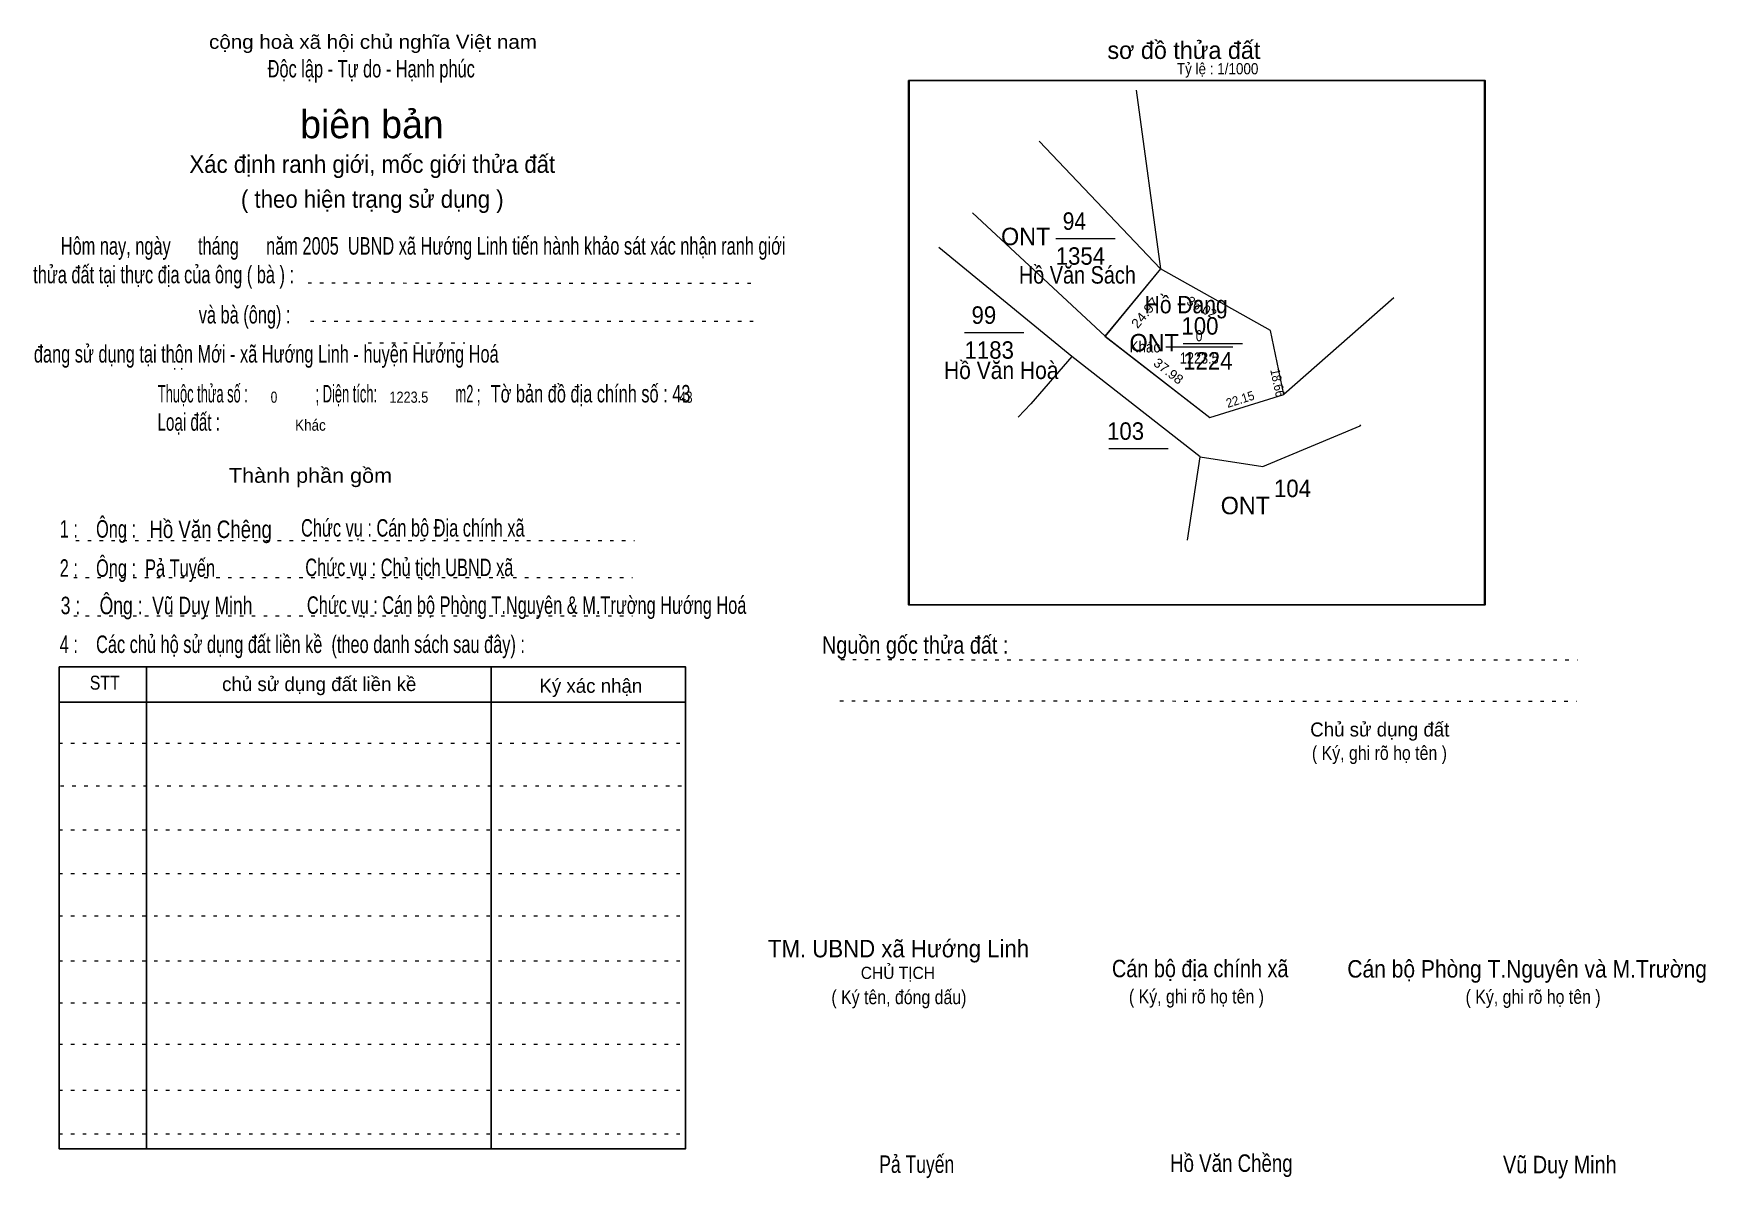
# Model space of a CAD drawing. Header units: centimetres. Extents: x -1.5 to 46.4, y -3.9 to 28.9.
import ezdxf
from ezdxf.enums import TextEntityAlignment as Align

# ---------------------------------------------------------------- set-up
doc = ezdxf.new("R2010")
doc.units = ezdxf.units.CM
doc.header["$LTSCALE"] = 0.2
doc.linetypes.add('DOTTED', pattern=[1.5, 0.3, -1.2])
for name, color, linetype, lineweight in [('15', 7, 'Continuous', 13), ('2', 7, 'Continuous', 25), ('22', 7, 'Continuous', 13), ('33', 7, 'Continuous', 13), ('5', 7, 'DOTTED', 13)]:
    doc.layers.add(name, color=color, linetype=linetype, lineweight=lineweight)
for name, color, linetype in [('16', 7, 'Continuous'), ('34', 7, 'Continuous'), ('51', 7, 'Continuous')]:
    doc.layers.add(name, color=color, linetype=linetype)

msp = doc.modelspace()

# ---------------------------------------------------------------- linework, layer by layer
at = {"layer": '15'}
for p, q in [((27.78, 23), (29.48, 23)), ((25.17, 20.31), (26.87, 20.31)), ((31.43, 20), (33.13, 20)), ((29.3, 16.99), (31, 16.99))]:
    msp.add_line(p, q, dxfattribs=at)
at = {"layer": '2'}
msp.add_lwpolyline([(23.56, 27.52), (40.06, 27.52), (40.06, 12.52), (23.56, 12.52)], close=True, dxfattribs=at)
at = {"layer": '22'}
for p, q in [((30.08, 27.25), (30.78, 22.13)), ((28.24, 19.62), (24.43, 22.74)), ((37.46, 21.3), (34.31, 18.54))]:
    msp.add_line(p, q, dxfattribs=at)
for points in [[(27.31, 25.79), (30.78, 22.13), (29.2, 20.21), (25.4, 23.74)], [(34.31, 18.54), (33.93, 20.37), (30.78, 22.13)], [(29.2, 20.21), (32.19, 17.88), (34.31, 18.54)], [(28.24, 19.62), (27.07, 18.27), (26.7, 17.89)], [(31.55, 14.37), (31.92, 16.75), (28.24, 19.62)], [(31.92, 16.75), (33.71, 16.48), (36.5, 17.64), (36.52, 17.67)]]:
    msp.add_lwpolyline(points, dxfattribs=at)
msp.add_lwpolyline([(34.31, 18.54), (33.93, 20.37), (30.78, 22.13), (29.19, 20.21), (32.19, 17.88)], close=True, dxfattribs=at)
at = {"layer": '33'}
msp.add_line((30.93, 19.9), (32.85, 19.9), dxfattribs=at)
at = {"layer": '5'}
for p, q in [((6.37, 21.73), (19.21, 21.72)), ((6.44, 20.64), (19.25, 20.64)), ((8.09, 20.02), (10.86, 20.02)), ((-0.28, 14.36), (15.72, 14.36)), ((-0.34, 13.3), (15.66, 13.3)), ((-0.34, 12.2), (15.66, 12.2)), ((21.63, 10.95), (42.72, 10.94)), ((21.6, 9.77), (42.69, 9.76)), ((-0.76, 8.56), (17.18, 8.56)), ((-0.72, 7.34), (17.22, 7.34)), ((-0.76, 6.08), (17.18, 6.08)), ((-0.76, 4.83), (17.18, 4.83)), ((-0.76, 3.62), (17.18, 3.62)), ((-0.76, 2.33), (17.18, 2.33)), ((-0.76, 1.13), (17.18, 1.13)), ((-0.76, -0.06), (17.18, -0.06)), ((-0.76, -1.37), (17.18, -1.37)), ((-0.76, -2.62), (17.18, -2.62))]:
    msp.add_line(p, q, dxfattribs=at)
at = {"layer": '5', "linetype": 'Continuous', "lineweight": 25}
for p, q in [((1.74, 10.74), (1.74, -3.05)), ((11.61, 10.74), (11.61, -3.05)), ((-0.76, 9.73), (17.18, 9.73))]:
    msp.add_line(p, q, dxfattribs=at)
for points in [[(23.58, 27.52), (40.08, 27.52), (40.08, 12.52), (23.58, 12.52)], [(-0.76, 10.74), (17.18, 10.74), (17.18, -3.05), (-0.76, -3.05)]]:
    msp.add_lwpolyline(points, close=True, dxfattribs=at)

# ---------------------------------------------------------------- texts
at = {"layer": '15'}
for s, width, p in [('94', 0.9, (27.98, 23.25)), ('1354', 0.95, (27.78, 22.25)), ('99', 0.95, (25.37, 20.56)), ('100', 0.95, (31.38, 20.25)), ('1183', 0.95, (25.17, 19.56)), ('1224', 0.95, (31.43, 19.25)), ('103', 0.95, (29.25, 17.24)), ('104', 0.95, (34.03, 15.6))]:
    msp.add_text(s, height=0.5, dxfattribs=dict(at, width=width)).set_placement(p)
at = {"layer": '16'}
for s, width, p in [('Hồ Văn Sách', 0.85, (28.4, 21.71)), ('Hồ Đang', 0.9, (31.515, 20.86)), ('Hồ Văn Hoà', 0.9, (26.22, 18.98))]:
    msp.add_text(s, height=0.5, dxfattribs=dict(at, width=width)).set_placement(p, align=Align.CENTER)
at = {"layer": '22'}
for p in [(26.92, 22.81), (30.6, 19.77), (33.21, 15.11)]:
    msp.add_text('ONT', height=0.5, dxfattribs=at).set_placement(p, align=Align.CENTER)
at = {"layer": '33'}
for s, width, p in [('0', 0.8, (31.885, 20.06)), ('1223.5', 0.85, (31.89, 19.42))]:
    msp.add_text(s, height=0.32, dxfattribs=dict(at, width=width)).set_placement(p, align=Align.CENTER)
at = {"layer": '33', "width": 0.9}
msp.add_text('Khác', height=0.32, dxfattribs=at).set_placement((30.77, 19.74), align=Align.RIGHT)
at = {"layer": '34'}
for s, width, p in [(': : ', 0.85, (2.5, 19.25)), ('0', 0.8, (5.3, 18.3)), ('1223.5', 0.85, (8.7, 18.3)), ('43', 0.8, (17, 18.3)), ('Khác', 0.9, (6, 17.5))]:
    msp.add_text(s, height=0.32, dxfattribs=dict(at, width=width)).set_placement(p)
at = {"layer": '5'}
for s, height, width, p in [('cộng hoà xã hội chủ nghĩa Việt nam', 0.4, 1.1, (8.23, 28.43)), ('Độc lập - Tự do - Hạnh phúc', 0.5, 0.7, (8.18, 27.61)), ('Xác định ranh giới, mốc giới thửa đất', 0.5, 0.95, (8.21, 24.88)), ('( theo hiện trạng sử dụng )', 0.5, 0.95, (8.21, 23.88)), ('Thành phần gồm', 0.42, 1.1, (6.44, 16.01)), ('Hồ Văn Chêng', 0.5, 0.8, (3.58, 14.43)), ('Chức vụ : Cán bộ Địa chính xã', 0.5, 0.7, (9.37, 14.47)), ('Chức vụ : Chủ tịch UBND xã', 0.5, 0.7, (9.27, 13.34)), ('Chức vụ : Cán bộ Phòng T.Nguyên & M.Trường Hướng Hoá', 0.5, 0.7, (12.63, 12.26)), ('    Nguồn gốc thửa đất :', 0.5, 0.85, (23.44, 11.12)), ('( Ký, ghi rõ họ tên )', 0.4, 0.85, (37.05, 8.08)), ('CHỦ TỊCH', 0.35, 0.95, (23.26, 1.81)), ('( Ký tên, đóng dấu)', 0.4, 0.85, (23.29, 1.09)), ('( Ký, ghi rõ họ tên )', 0.4, 0.85, (31.81, 1.11)), ('( Ký, ghi rõ họ tên )', 0.4, 0.85, (41.45, 1.1)), ('Pả Tuyến', 0.5, 0.75, (23.8, -3.74)), ('Hồ Văn Chềng', 0.5, 0.8, (32.81, -3.71)), ('Vũ Duy Minh', 0.5, 0.85, (42.215, -3.75))]:
    msp.add_text(s, height=height, dxfattribs=dict(at, width=width)).set_placement(p, align=Align.CENTER)
msp.add_text('sơ đồ thửa đất', height=0.5, dxfattribs=at).set_placement((29.26, 28.14))
for s, height, p in [('biên bản', 0.8, (8.2, 25.87)), ('      chủ sử dụng đất liền kề', 0.4, (6.245, 10.05)), ('   Ký xác nhận', 0.4, (14.245, 10)), ('Chủ sử dụng đất', 0.4, (37.06, 8.75))]:
    msp.add_text(s, height=height, dxfattribs=at).set_placement(p, align=Align.CENTER)
for s, height, width, p in [('   Hôm nay, ngày      tháng      năm 2005  UBND xã Hướng Linh tiến hành khảo sát xác nhận ranh giới ', 0.5, 0.7, (-1.1, 22.54)), ('thửa đất tại thực địa của ông ( bà ) :                                       ', 0.5, 0.7, (-1.5, 21.72)), ('                                     và bà (ông) :', 0.5, 0.7, (-1.57, 20.57)), (' đang sử dụng tại thôn Mới - xã Hướng Linh - huyện Hướng Hoá', 0.5, 0.7, (-1.61, 19.45)), ('Thuộc thửa số :                   ; Diện tích:                      m2 ;                                            ', 0.5, 0.55, (2.07, 18.31)), ('Tờ bản đồ địa chính số : 43', 0.5, 0.7, (11.6, 18.31)), ('Loại đất :  ', 0.5, 0.65, (2.06, 17.5)), ('    1 :    Ông :                                                        ', 0.5, 0.7, (-1.26, 14.44)), ('    2 :    Ông :  Pả Tuyến', 0.5, 0.7, (-1.26, 13.32)), ('    3 :    Ông :  Vũ Duy Minh', 0.5, 0.75, (-1.27, 12.25)), ('    4 :    Các chủ hộ sử dụng đất liền kề  (theo danh sách sau đây) :', 0.5, 0.7, (-1.26, 11.14)), ('STT', 0.4, 0.85, (0.12, 10.09)), ('TM. UBND xã Hướng Linh', 0.5, 0.95, (19.54, 2.43)), ('Cán bộ địa chính xã  ', 0.5, 0.85, (29.39, 1.86)), ('Cán bộ Phòng T.Nguyên và M.Trường', 0.5, 0.9, (36.13, 1.85))]:
    msp.add_text(s, height=height, dxfattribs=dict(at, width=width)).set_placement(p)
at = {"layer": '51', "width": 0.9}
msp.add_text('Tỷ lệ : 1/1000', height=0.32, dxfattribs=at).set_placement((31.25, 27.7))
at = {"layer": '51'}
for s, height, rotation, width, p in [('24.97', 0.27, 50.412, 1.1, (30.4416, 20.789)), ('37.98', 0.27, 322.155, 1.05, (30.9272, 19.0992)), ('18.66', 0.27, 281.719, 0.9, (34.0045, 18.8424)), ('22.15', 0.26, 17.47, 0.95, (33.101, 18.2762))]:
    msp.add_text(s, height=height, rotation=rotation, dxfattribs=dict(at, width=width)).set_placement(p, align=Align.CENTER)
msp.add_text('36.02', height=0.27, rotation=330.717, dxfattribs=at).set_placement((31.899, 20.9107), align=Align.CENTER)

doc.saveas('drawing.dxf')
